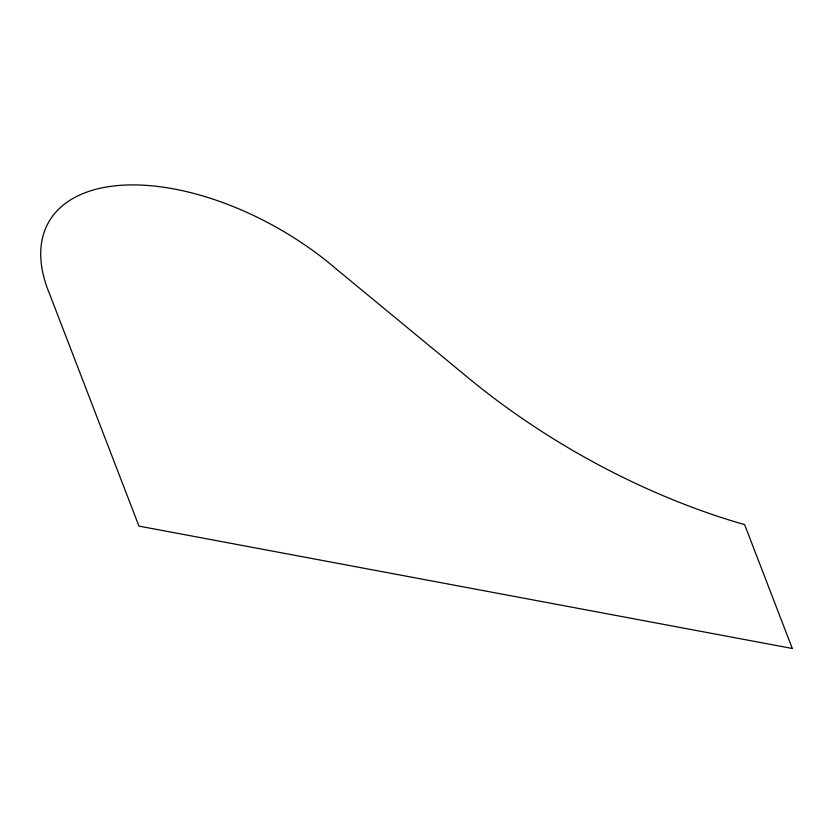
<?xml version="1.0" encoding="UTF-8"?>
<svg xmlns="http://www.w3.org/2000/svg" width="834" height="834" viewBox="0 0 834 834"><rect width="100%" height="100%" fill="white"/><g stroke="black" fill="none" stroke-linecap="round" stroke-linejoin="round"><path stroke-width="1.25" d="M792.3 648.477L138.944 526.108L49.717 294.287A204.09 108.754 29.9 0 1 118.178 185.523A204.09 108.754 29.9 0 1 336.686 269.351L469.563 378.938A431.981 230.194 29.9 0 0 744.647 524.659L792.3 648.477"/></g></svg>
